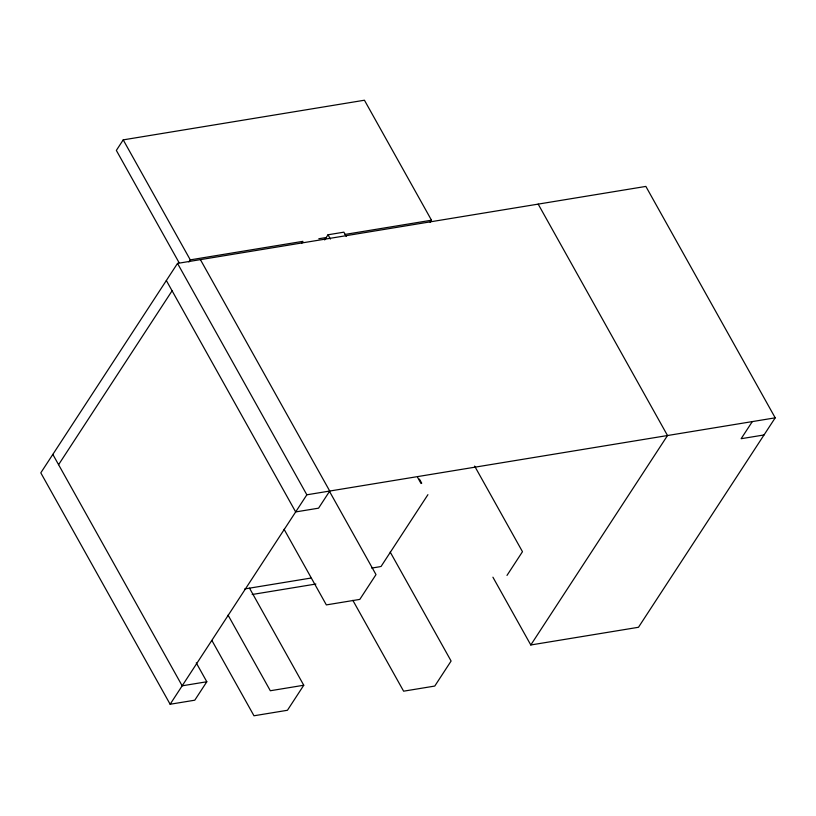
<?xml version="1.0" encoding="UTF-8"?>
<svg xmlns="http://www.w3.org/2000/svg" width="816" height="816" viewBox="0 0 816 816"><rect width="100%" height="100%" fill="white"/><g stroke="black" fill="none" stroke-linecap="round" stroke-linejoin="round"><path stroke-width="1.22" d="M430.124 222.329L431.501 220.218L364.436 100.225L123.216 139.873L116.341 150.409L179.051 262.63M492.915 577.198L530.798 644.977L638.479 627.28L775.2 417.833L645.864 186.415L177.521 263.395L40.8 472.841L170.136 704.249L194.779 700.199L206.815 681.758L196.258 662.867M188.904 261.977L190.281 259.865L302.96 241.342L301.594 243.454M58.589 464.681L172.084 290.802M324.656 239.935L328.022 234.773L343.873 232.172L346.259 236.456M170.136 704.249L306.847 494.802L775.2 417.833M381.001 566.549L427.921 494.669M249.512 588.152L303.766 685.246L287.436 710.277L253.98 715.775L211.895 640.468M506.991 575.413L522.475 551.698L474.626 466.079M530.798 644.977L667.508 435.53L538.183 204.122M752.311 421.597L741.132 438.712L764.021 434.959M318.811 238.741L326.329 237.507M345.107 234.416L431.501 220.218M244.729 588.938L310.835 578.075M371.698 568.079L380.113 566.692M252.175 594.497L315.884 584.032M206.815 681.758L182.172 685.807L52.836 454.4M303.766 685.246L270.32 690.744L228.062 615.131M328.022 234.773L330.419 239.057M419.424 479.104L421.729 483.215M417.598 477.36L421.046 483.531M390.211 552.065L451.105 661.031L434.765 686.062L403.614 691.183L352.838 600.321M200.41 259.631L329.735 491.048L318.556 508.174L295.667 511.928L166.342 280.52M329.389 491.201L376.003 574.597L359.805 599.403L326.349 604.901L284.09 529.288M123.216 139.873L190.281 259.865M177.521 263.395L306.847 494.802"/></g></svg>
